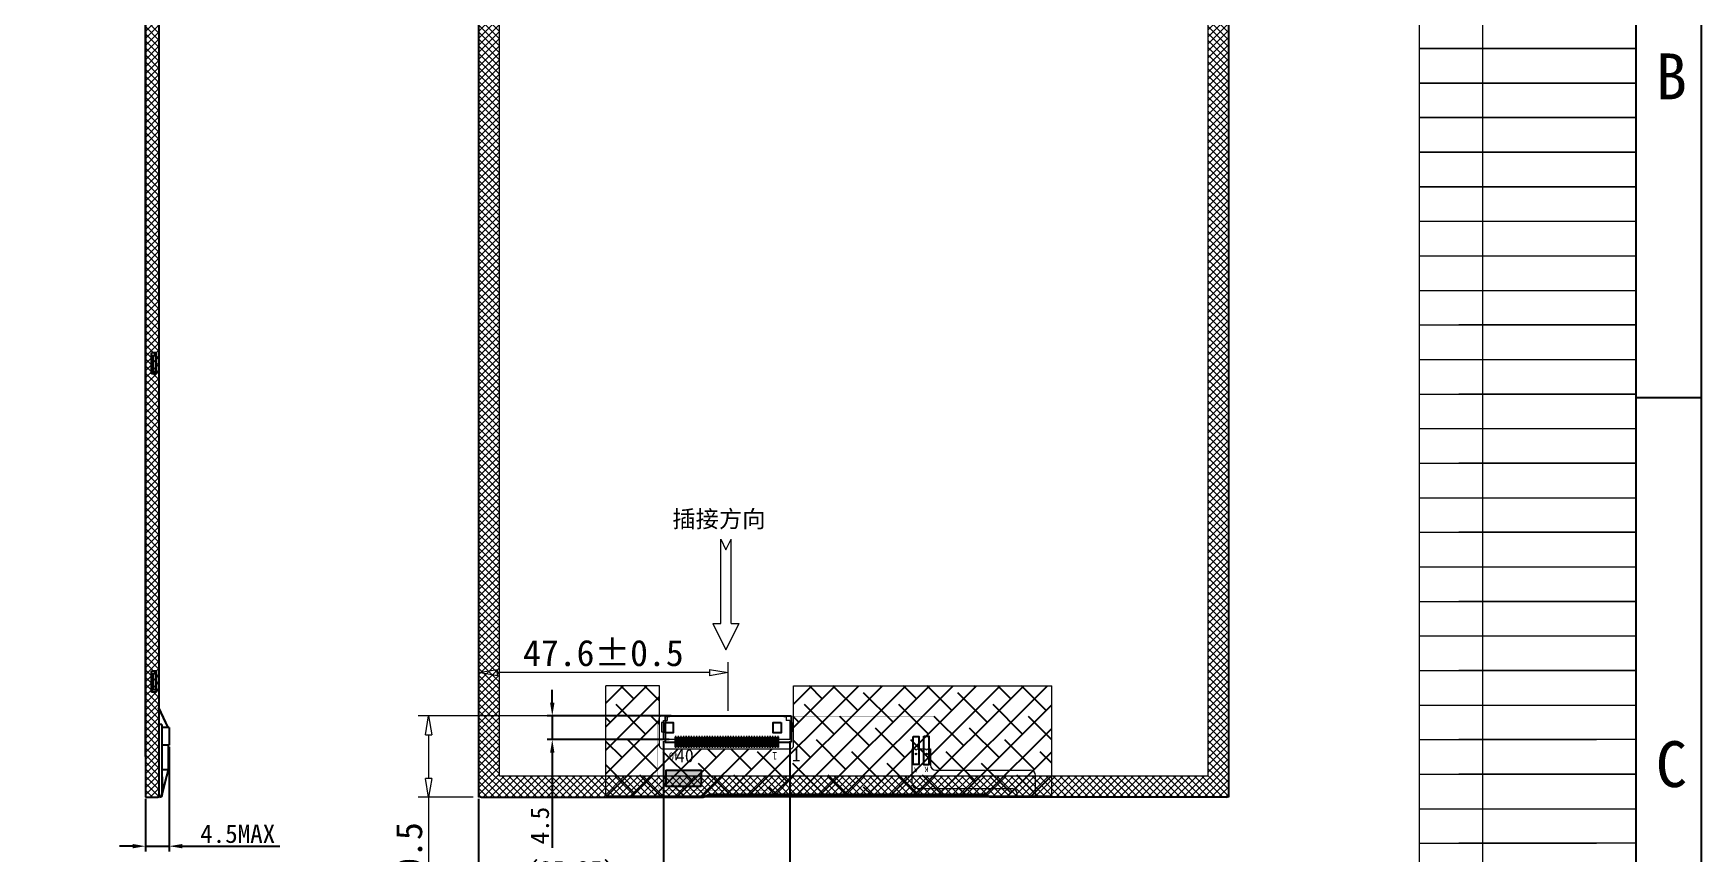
# Model space of a CAD drawing. Header units: millimetres. Extents: x 8997 to 11970, y 808 to 1592.
# Drawn here: x 9420.4 to 9738.3, y 983 to 1139.3 of the extents above; entities that cross this region are included whole.
import ezdxf

# ---------------------------------------------------------------- set-up
doc = ezdxf.new("R2010")
doc.units = ezdxf.units.MM
for name, color, linetype in [('Bezel l', 22, 'Continuous'), ('FPC', 40, 'Continuous'), ('GKO', 12, 'Continuous'), ('HOU', 7, 'Continuous'), ('Housing', 7, 'Continuous'), ('LCD', 7, 'Continuous')]:
    doc.layers.add(name, color=color, linetype=linetype)
for name, color, linetype, lineweight in [('OBJ-DIM MODIFY', 1, 'Continuous', 15), ('Ref', 5, 'Continuous', 15), ('Tape', 5, 'Continuous', 15), ('圖框', 7, 'Continuous', 18), ('标注', 3, 'Continuous', 13), ('標注', 3, 'Continuous', 5)]:
    doc.layers.add(name, color=color, linetype=linetype, lineweight=lineweight)
doc.styles.get("Standard").update_dxf_attribs({"font": 'simhei.ttf'})
doc.styles.add('STYLE1', font='')
doc.styles.add('WMF-宋体', font='', dxfattribs={"height": 2.5})
doc.styles.add('宋体', font='')
doc.styles.get('STYLE1').set_extended_font_data('KaiTi_GB2312')
doc.styles.get('WMF-宋体').set_extended_font_data('SimSun')
doc.styles.get('宋体').set_extended_font_data('SimSun')
doc.dimstyles.new('ISO-25$0', dxfattribs={"dimtxt": 3.5, "dimasz": 2.5, "dimexe": 1, "dimexo": 0.3, "dimgap": 0.6, "dimtad": 1, "dimdsep": 46, "dimtxsty": 'Standard', "dimcen": 2.5, "dimadec": 0, "dimazin": 0, "dimtfac": 1, "dimtmove": 0, "dimatfit": 3, "dimfxl": 0, "dimarcsym": 0})
doc.dimstyles.new('標準2', dxfattribs={"dimscale": 2, "dimtxt": 2.5, "dimasz": 1.8, "dimexe": 1, "dimexo": 0.5, "dimgap": 0.5, "dimtad": 1, "dimzin": 9, "dimdsep": 46, "dimtxsty": '宋体', "dimblk": 'CLOSEDBLANK', "dimcen": 1.8, "dimclrd": 256, "dimclre": 256, "dimclrt": 3, "dimazin": 2, "dimtfac": 1, "dimtmove": 0, "dimatfit": 3, "dimldrblk": 'CLOSEDBLANK', "dimfxl": 0, "dimlwd": 5, "dimlwe": 5, "dimarcsym": 0})

# ---------------------------------------------------------------- blocks, each defined once
blk = doc.blocks.new('*D49')
at = {"layer": 'Defpoints', "color": 0, "lineweight": -2, "ltscale": 8.780934}
for p in [(9446.27, 1003.68), (9441.77, 993.78), (9446.27, 984.43)]:
    blk.add_point(p, dxfattribs=at)
at = {"layer": '标注', "color": 0, "lineweight": -2}
for p, q in [((9446.27, 1003.38), (9446.27, 983.43)), ((9441.77, 993.48), (9441.77, 983.43)), ((9439.27, 984.43), (9436.77, 984.43)), ((9441.77, 984.43), (9446.27, 984.43)), ((9448.77, 984.43), (9467.35, 984.43))]:
    blk.add_line(p, q, dxfattribs=at)
at = {"layer": '标注', "color": 0, "lineweight": -2, "ltscale": 8.780934}
for points in [[(9439.27, 984.02), (9439.27, 984.85), (9441.77, 984.43)], [(9448.77, 984.85), (9448.77, 984.02), (9446.27, 984.43)]]:
    blk.add_solid(points, dxfattribs=at)
at = {"layer": '标注', "color": 0, "ltscale": 8.780934, "insert": (9459.31, 986.78), "char_height": 3.5, "attachment_point": 5}
blk.add_mtext('4.5MAX', dxfattribs=at)
blk = doc.blocks.new('_ClosedBlank')
at = {"color": 0, "linetype": 'ByBlock', "lineweight": -2}
for p, q in [((-1, 0.167), (0, 0)), ((-1, 0.167), (-1, -0.167)), ((0, 0), (-1, -0.167))]:
    blk.add_line(p, q, dxfattribs=at)
blk = doc.blocks.new('*D50')
at = {"layer": 'Defpoints', "color": 0, "lineweight": -2, "ltscale": 8.780934}
for p in [(9505.19, 1017.52), (9505.19, 1009.91), (9552.79, 1009.25)]:
    blk.add_point(p, dxfattribs=at)
at = {"layer": '標注', "linetype": 'Continuous', "lineweight": 5}
for p, q in [((9505.19, 1010.91), (9505.19, 1019.52)), ((9549.19, 1017.52), (9508.79, 1017.52)), ((9552.79, 1010.25), (9552.79, 1019.52))]:
    blk.add_line(p, q, dxfattribs=at)
at = {"layer": '標注', "lineweight": 5, "ltscale": 8.780934, "xscale": 3.6, "yscale": 3.6, "zscale": 3.6, "rotation": 180}
blk.add_blockref('_ClosedBlank', (9505.19, 1017.52), dxfattribs=at)
at = {"layer": '標注', "lineweight": 5, "ltscale": 8.780934, "xscale": 3.6, "yscale": 3.6, "zscale": 3.6}
blk.add_blockref('_ClosedBlank', (9552.79, 1017.52), dxfattribs=at)
at = {"layer": '標注', "color": 3, "ltscale": 8.780934, "insert": (9528.99, 1021.21), "char_height": 5, "attachment_point": 5, "style": '宋体'}
blk.add_mtext('47.6%%p0.5', dxfattribs=at)
blk = doc.blocks.new('www')
h = blk.add_hatch()
h.set_pattern_fill('ANSI38', color=256)
h.paths.add_polyline_path([(3705.03, 1350.54), (3705.03, 1339.04, -0.414214), (3704.53, 1338.54), (3680.03, 1338.54, -0.414214), (3679.53, 1339.04), (3679.53, 1350.54), (3669.28, 1350.54), (3669.28, 1329.54), (3754.28, 1329.54), (3754.28, 1350.54)])
at = {"layer": '标注', "color": 0}
for p, q in [((3669.28, 1329.54), (3669.28, 1350.54)), ((3679.53, 1350.54), (3669.28, 1350.54)), ((3679.53, 1339.04), (3679.53, 1350.54)), ((3705.03, 1339.04), (3705.03, 1350.54)), ((3705.03, 1350.54), (3754.28, 1350.54)), ((3754.28, 1329.54), (3754.28, 1350.54)), ((3680.03, 1338.54), (3704.53, 1338.54)), ((3669.28, 1329.54), (3754.28, 1329.54))]:
    blk.add_line(p, q, dxfattribs=at)
for centre, start, end in [((3680.03, 1339.04), 180, 270), ((3704.53, 1339.04), 270, 270), ((3704.53, 1339.04), 270, 0)]:
    blk.add_arc(centre, 0.5, start, end, dxfattribs=at)
blk = doc.blocks.new('*D51')
at = {"layer": 'Defpoints', "color": 0, "lineweight": -2, "ltscale": 8.780934}
for p in [(9540.44, 1004.75), (9505.19, 993.75), (9505.19, 976.66)]:
    blk.add_point(p, dxfattribs=at)
at = {"layer": '标注', "color": 0, "lineweight": -2}
for p, q in [((9540.44, 1004.45), (9540.44, 975.66)), ((9505.19, 993.45), (9505.19, 975.66)), ((9537.94, 976.66), (9507.69, 976.66))]:
    blk.add_line(p, q, dxfattribs=at)
at = {"layer": '标注', "color": 0, "lineweight": -2, "ltscale": 8.780934}
for points in [[(9507.69, 977.08), (9507.69, 976.25), (9505.19, 976.66)], [(9537.94, 976.25), (9537.94, 977.08), (9540.44, 976.66)]]:
    blk.add_solid(points, dxfattribs=at)
at = {"layer": '标注', "color": 0, "ltscale": 8.780934, "insert": (9522.82, 979.42), "char_height": 3.5, "attachment_point": 5}
blk.add_mtext('(35.25)', dxfattribs=at)
blk = doc.blocks.new('*D52')
at = {"layer": 'Defpoints', "color": 0, "lineweight": -2, "ltscale": 8.780934}
for p in [(9540.44, 1004.75), (9564.54, 1004.75), (9564.54, 976.66)]:
    blk.add_point(p, dxfattribs=at)
at = {"layer": '标注', "color": 0, "lineweight": -2}
for p, q in [((9540.44, 1004.45), (9540.44, 975.66)), ((9564.54, 1004.45), (9564.54, 975.66)), ((9542.94, 976.66), (9562.04, 976.66))]:
    blk.add_line(p, q, dxfattribs=at)
at = {"layer": '标注', "color": 0, "lineweight": -2, "ltscale": 8.780934}
for points in [[(9542.94, 977.08), (9542.94, 976.25), (9540.44, 976.66)], [(9562.04, 976.25), (9562.04, 977.08), (9564.54, 976.66)]]:
    blk.add_solid(points, dxfattribs=at)
at = {"layer": '标注', "color": 0, "ltscale": 8.780934, "insert": (9552.49, 979.01), "char_height": 3.5, "attachment_point": 5}
blk.add_mtext('24.1', dxfattribs=at)
blk = doc.blocks.new('*D53')
at = {"layer": 'Defpoints', "color": 0, "lineweight": -2, "ltscale": 8.780934}
for p in [(9542.19, 1009.25), (9519.25, 1004.75), (9541.84, 1004.75)]:
    blk.add_point(p, dxfattribs=at)
at = {"layer": '标注', "color": 0, "lineweight": -2}
for p, q in [((9519.25, 1011.75), (9519.25, 1014.25)), ((9541.89, 1009.25), (9518.25, 1009.25)), ((9519.25, 1009.25), (9519.25, 1004.75)), ((9541.54, 1004.75), (9518.25, 1004.75)), ((9519.25, 1002.25), (9519.25, 984.14))]:
    blk.add_line(p, q, dxfattribs=at)
at = {"layer": '标注', "color": 0, "lineweight": -2, "ltscale": 8.780934}
for points in [[(9518.84, 1011.75), (9519.67, 1011.75), (9519.25, 1009.25)], [(9519.67, 1002.25), (9518.84, 1002.25), (9519.25, 1004.75)]]:
    blk.add_solid(points, dxfattribs=at)
at = {"layer": '标注', "color": 0, "ltscale": 8.780934, "insert": (9516.9, 988.35), "char_height": 3.5, "attachment_point": 5, "rotation": 90}
blk.add_mtext('4.5', dxfattribs=at)
blk = doc.blocks.new('ROUND_1')
at = {"const_width": 0.0254}
blk.add_lwpolyline([(-0.0127, 0, 1), (0.0127, 0, 1)], format="xyb", close=True, dxfattribs=at)
blk = doc.blocks.new('DAFWEWE')
at = {"color": 7, "linetype": 'Continuous'}
for p, q in [((-1775.51, -35008.94), (-1774.81, -35008.94)), ((-1775.51, -35012.54), (-1775.51, -35008.94)), ((-1774.36, -35008.19), (-1774.81, -35008.19)), ((-1774.81, -35008.19), (-1774.81, -35008.94)), ((-1774.36, -35008.04), (-1752.56, -35008.04)), ((-1774.36, -35008.04), (-1774.36, -35008.19)), ((-1752.56, -35008.19), (-1752.56, -35008.04)), ((-1752.11, -35008.19), (-1752.56, -35008.19)), ((-1752.11, -35008.19), (-1752.11, -35008.94)), ((-1751.41, -35008.94), (-1752.11, -35008.94)), ((-1751.41, -35008.94), (-1751.41, -35012.54)), ((-1751.41, -35012.54), (-1775.51, -35012.54)), ((-1773.28, -35013.04), (-1773.28, -35012.54)), ((-1773.13, -35012.84), (-1773.28, -35012.84)), ((-1773.13, -35013.04), (-1773.28, -35013.04)), ((-1773.13, -35012.54), (-1773.13, -35013.04)), ((-1772.78, -35013.04), (-1772.78, -35012.54)), ((-1772.63, -35012.84), (-1772.78, -35012.84)), ((-1772.63, -35013.04), (-1772.78, -35013.04)), ((-1772.63, -35012.54), (-1772.63, -35013.04)), ((-1772.28, -35013.04), (-1772.28, -35012.54)), ((-1772.13, -35012.84), (-1772.28, -35012.84)), ((-1772.13, -35013.04), (-1772.28, -35013.04)), ((-1772.13, -35012.54), (-1772.13, -35013.04)), ((-1771.78, -35013.04), (-1771.78, -35012.54)), ((-1771.63, -35012.84), (-1771.78, -35012.84)), ((-1771.63, -35013.04), (-1771.78, -35013.04)), ((-1771.63, -35012.54), (-1771.63, -35013.04)), ((-1771.28, -35013.04), (-1771.28, -35012.54)), ((-1771.13, -35012.84), (-1771.28, -35012.84)), ((-1771.13, -35013.04), (-1771.28, -35013.04)), ((-1771.13, -35012.54), (-1771.13, -35013.04)), ((-1770.78, -35013.04), (-1770.78, -35012.54)), ((-1770.63, -35012.84), (-1770.78, -35012.84)), ((-1770.63, -35013.04), (-1770.78, -35013.04)), ((-1770.63, -35012.54), (-1770.63, -35013.04)), ((-1770.28, -35013.04), (-1770.28, -35012.54)), ((-1770.13, -35012.84), (-1770.28, -35012.84)), ((-1770.13, -35013.04), (-1770.28, -35013.04)), ((-1770.13, -35012.54), (-1770.13, -35013.04)), ((-1769.78, -35013.04), (-1769.78, -35012.54)), ((-1769.63, -35012.84), (-1769.78, -35012.84)), ((-1769.63, -35013.04), (-1769.78, -35013.04)), ((-1769.63, -35012.54), (-1769.63, -35013.04)), ((-1769.28, -35013.04), (-1769.28, -35012.54)), ((-1769.13, -35012.84), (-1769.28, -35012.84)), ((-1769.13, -35013.04), (-1769.28, -35013.04)), ((-1769.13, -35012.54), (-1769.13, -35013.04)), ((-1768.78, -35013.04), (-1768.78, -35012.54)), ((-1768.63, -35012.84), (-1768.78, -35012.84)), ((-1768.63, -35013.04), (-1768.78, -35013.04)), ((-1768.63, -35012.54), (-1768.63, -35013.04)), ((-1768.28, -35013.04), (-1768.28, -35012.54)), ((-1768.13, -35012.84), (-1768.28, -35012.84)), ((-1768.13, -35013.04), (-1768.28, -35013.04)), ((-1768.13, -35012.54), (-1768.13, -35013.04)), ((-1767.78, -35013.04), (-1767.78, -35012.54)), ((-1767.63, -35012.84), (-1767.78, -35012.84)), ((-1767.63, -35013.04), (-1767.78, -35013.04)), ((-1767.63, -35012.54), (-1767.63, -35013.04)), ((-1767.28, -35013.04), (-1767.28, -35012.54)), ((-1767.13, -35012.84), (-1767.28, -35012.84)), ((-1767.13, -35013.04), (-1767.28, -35013.04)), ((-1767.13, -35012.54), (-1767.13, -35013.04)), ((-1766.78, -35013.04), (-1766.78, -35012.54)), ((-1766.63, -35012.84), (-1766.78, -35012.84)), ((-1766.63, -35013.04), (-1766.78, -35013.04)), ((-1766.63, -35012.54), (-1766.63, -35013.04)), ((-1766.28, -35013.04), (-1766.28, -35012.54)), ((-1766.13, -35012.84), (-1766.28, -35012.84)), ((-1766.13, -35013.04), (-1766.28, -35013.04)), ((-1766.13, -35012.54), (-1766.13, -35013.04)), ((-1765.78, -35013.04), (-1765.78, -35012.54)), ((-1765.63, -35012.84), (-1765.78, -35012.84)), ((-1765.63, -35013.04), (-1765.78, -35013.04)), ((-1765.63, -35012.54), (-1765.63, -35013.04)), ((-1765.28, -35013.04), (-1765.28, -35012.54)), ((-1765.13, -35012.84), (-1765.28, -35012.84)), ((-1765.13, -35013.04), (-1765.28, -35013.04)), ((-1765.13, -35012.54), (-1765.13, -35013.04)), ((-1764.78, -35013.04), (-1764.78, -35012.54)), ((-1764.63, -35012.84), (-1764.78, -35012.84)), ((-1764.63, -35013.04), (-1764.78, -35013.04)), ((-1764.63, -35012.54), (-1764.63, -35013.04)), ((-1764.28, -35013.04), (-1764.28, -35012.54)), ((-1764.13, -35012.84), (-1764.28, -35012.84)), ((-1764.13, -35013.04), (-1764.28, -35013.04)), ((-1764.13, -35012.54), (-1764.13, -35013.04)), ((-1763.78, -35013.04), (-1763.78, -35012.54)), ((-1763.63, -35012.84), (-1763.78, -35012.84)), ((-1763.63, -35013.04), (-1763.78, -35013.04)), ((-1763.63, -35012.54), (-1763.63, -35013.04)), ((-1763.28, -35013.04), (-1763.28, -35012.54)), ((-1763.13, -35012.84), (-1763.28, -35012.84)), ((-1763.13, -35013.04), (-1763.28, -35013.04)), ((-1763.13, -35012.54), (-1763.13, -35013.04)), ((-1762.78, -35013.04), (-1762.78, -35012.54)), ((-1762.63, -35012.84), (-1762.78, -35012.84)), ((-1762.63, -35013.04), (-1762.78, -35013.04)), ((-1762.63, -35012.54), (-1762.63, -35013.04)), ((-1762.28, -35013.04), (-1762.28, -35012.54)), ((-1762.13, -35012.84), (-1762.28, -35012.84)), ((-1762.13, -35013.04), (-1762.28, -35013.04)), ((-1762.13, -35012.54), (-1762.13, -35013.04)), ((-1761.78, -35013.04), (-1761.78, -35012.54)), ((-1761.63, -35012.84), (-1761.78, -35012.84)), ((-1761.63, -35013.04), (-1761.78, -35013.04)), ((-1761.63, -35012.54), (-1761.63, -35013.04)), ((-1761.28, -35013.04), (-1761.28, -35012.54)), ((-1761.13, -35012.84), (-1761.28, -35012.84)), ((-1761.13, -35013.04), (-1761.28, -35013.04)), ((-1761.13, -35012.54), (-1761.13, -35013.04)), ((-1760.78, -35013.04), (-1760.78, -35012.54)), ((-1760.63, -35012.84), (-1760.78, -35012.84)), ((-1760.63, -35013.04), (-1760.78, -35013.04)), ((-1760.63, -35012.54), (-1760.63, -35013.04)), ((-1760.28, -35013.04), (-1760.28, -35012.54)), ((-1760.13, -35012.84), (-1760.28, -35012.84)), ((-1760.13, -35013.04), (-1760.28, -35013.04)), ((-1760.13, -35012.54), (-1760.13, -35013.04)), ((-1759.78, -35013.04), (-1759.78, -35012.54)), ((-1759.63, -35012.84), (-1759.78, -35012.84)), ((-1759.63, -35013.04), (-1759.78, -35013.04)), ((-1759.63, -35012.54), (-1759.63, -35013.04)), ((-1759.28, -35013.04), (-1759.28, -35012.54)), ((-1759.13, -35012.84), (-1759.28, -35012.84)), ((-1759.13, -35013.04), (-1759.28, -35013.04)), ((-1759.13, -35012.54), (-1759.13, -35013.04)), ((-1758.78, -35013.04), (-1758.78, -35012.54)), ((-1758.63, -35012.84), (-1758.78, -35012.84)), ((-1758.63, -35013.04), (-1758.78, -35013.04)), ((-1758.63, -35012.54), (-1758.63, -35013.04)), ((-1758.28, -35013.04), (-1758.28, -35012.54)), ((-1758.13, -35012.84), (-1758.28, -35012.84)), ((-1758.13, -35013.04), (-1758.28, -35013.04)), ((-1758.13, -35012.54), (-1758.13, -35013.04)), ((-1757.78, -35013.04), (-1757.78, -35012.54)), ((-1757.63, -35012.84), (-1757.78, -35012.84)), ((-1757.63, -35013.04), (-1757.78, -35013.04)), ((-1757.63, -35012.54), (-1757.63, -35013.04)), ((-1757.28, -35013.04), (-1757.28, -35012.54)), ((-1757.13, -35012.84), (-1757.28, -35012.84)), ((-1757.13, -35013.04), (-1757.28, -35013.04)), ((-1757.13, -35012.54), (-1757.13, -35013.04)), ((-1756.78, -35013.04), (-1756.78, -35012.54)), ((-1756.63, -35012.84), (-1756.78, -35012.84)), ((-1756.63, -35013.04), (-1756.78, -35013.04)), ((-1756.63, -35012.54), (-1756.63, -35013.04)), ((-1756.28, -35013.04), (-1756.28, -35012.54)), ((-1756.13, -35012.84), (-1756.28, -35012.84)), ((-1756.13, -35013.04), (-1756.28, -35013.04)), ((-1756.13, -35012.54), (-1756.13, -35013.04)), ((-1755.78, -35013.04), (-1755.78, -35012.54)), ((-1755.63, -35012.84), (-1755.78, -35012.84)), ((-1755.63, -35013.04), (-1755.78, -35013.04)), ((-1755.63, -35012.54), (-1755.63, -35013.04)), ((-1755.28, -35013.04), (-1755.28, -35012.54)), ((-1755.13, -35012.84), (-1755.28, -35012.84)), ((-1755.13, -35013.04), (-1755.28, -35013.04)), ((-1755.13, -35012.54), (-1755.13, -35013.04)), ((-1754.78, -35013.04), (-1754.78, -35012.54)), ((-1754.63, -35012.84), (-1754.78, -35012.84)), ((-1754.63, -35013.04), (-1754.78, -35013.04)), ((-1754.63, -35012.54), (-1754.63, -35013.04)), ((-1754.28, -35013.04), (-1754.28, -35012.54)), ((-1754.13, -35012.84), (-1754.28, -35012.84)), ((-1754.13, -35013.04), (-1754.28, -35013.04)), ((-1754.13, -35012.54), (-1754.13, -35013.04)), ((-1753.78, -35013.04), (-1753.78, -35012.54)), ((-1753.63, -35012.84), (-1753.78, -35012.84)), ((-1753.63, -35013.04), (-1753.78, -35013.04)), ((-1753.63, -35012.54), (-1753.63, -35013.04))]:
    blk.add_line(p, q, dxfattribs=at)
at = {"color": 4, "linetype": 'Continuous'}
for p, q in [((-1775.51, -35009.29), (-1775.9, -35009.29)), ((-1775.9, -35009.29), (-1775.9, -35011.09)), ((-1775.9, -35011.09), (-1775.51, -35011.09)), ((-1751, -35009.29), (-1751.41, -35009.29)), ((-1751.41, -35011.09), (-1751, -35011.09)), ((-1751, -35011.09), (-1751, -35009.29)), ((-1773.35, -35012.54), (-1773.35, -35013.34)), ((-1773.35, -35013.34), (-1773.05, -35013.34)), ((-1773.05, -35013.34), (-1773.05, -35012.54)), ((-1772.85, -35012.54), (-1772.85, -35013.34)), ((-1772.85, -35013.34), (-1772.55, -35013.34)), ((-1772.55, -35013.34), (-1772.55, -35012.54)), ((-1772.35, -35012.54), (-1772.35, -35013.34)), ((-1772.35, -35013.34), (-1772.05, -35013.34)), ((-1772.05, -35013.34), (-1772.05, -35012.54)), ((-1771.85, -35012.54), (-1771.85, -35013.34)), ((-1771.85, -35013.34), (-1771.55, -35013.34)), ((-1771.55, -35013.34), (-1771.55, -35012.54)), ((-1771.35, -35012.54), (-1771.35, -35013.34)), ((-1771.35, -35013.34), (-1771.05, -35013.34)), ((-1771.05, -35013.34), (-1771.05, -35012.54)), ((-1770.85, -35012.54), (-1770.85, -35013.34)), ((-1770.85, -35013.34), (-1770.55, -35013.34)), ((-1770.55, -35013.34), (-1770.55, -35012.54)), ((-1770.35, -35012.54), (-1770.35, -35013.34)), ((-1770.35, -35013.34), (-1770.05, -35013.34)), ((-1770.05, -35013.34), (-1770.05, -35012.54)), ((-1769.85, -35012.54), (-1769.85, -35013.34)), ((-1769.85, -35013.34), (-1769.55, -35013.34)), ((-1769.55, -35013.34), (-1769.55, -35012.54)), ((-1769.35, -35012.54), (-1769.35, -35013.34)), ((-1769.35, -35013.34), (-1769.05, -35013.34)), ((-1769.05, -35013.34), (-1769.05, -35012.54)), ((-1768.85, -35012.54), (-1768.85, -35013.34)), ((-1768.85, -35013.34), (-1768.55, -35013.34)), ((-1768.55, -35013.34), (-1768.55, -35012.54)), ((-1768.35, -35012.54), (-1768.35, -35013.34)), ((-1768.35, -35013.34), (-1768.05, -35013.34)), ((-1768.05, -35013.34), (-1768.05, -35012.54)), ((-1767.85, -35012.54), (-1767.85, -35013.34)), ((-1767.85, -35013.34), (-1767.55, -35013.34)), ((-1767.55, -35013.34), (-1767.55, -35012.54)), ((-1767.35, -35012.54), (-1767.35, -35013.34)), ((-1767.35, -35013.34), (-1767.05, -35013.34)), ((-1767.05, -35013.34), (-1767.05, -35012.54)), ((-1766.85, -35012.54), (-1766.85, -35013.34)), ((-1766.85, -35013.34), (-1766.55, -35013.34)), ((-1766.55, -35013.34), (-1766.55, -35012.54)), ((-1766.35, -35012.54), (-1766.35, -35013.34)), ((-1766.35, -35013.34), (-1766.05, -35013.34)), ((-1766.05, -35013.34), (-1766.05, -35012.54)), ((-1765.85, -35012.54), (-1765.85, -35013.34)), ((-1765.85, -35013.34), (-1765.55, -35013.34)), ((-1765.55, -35013.34), (-1765.55, -35012.54)), ((-1765.35, -35012.54), (-1765.35, -35013.34)), ((-1765.35, -35013.34), (-1765.05, -35013.34)), ((-1765.05, -35013.34), (-1765.05, -35012.54)), ((-1764.85, -35012.54), (-1764.85, -35013.34)), ((-1764.85, -35013.34), (-1764.55, -35013.34)), ((-1764.55, -35013.34), (-1764.55, -35012.54)), ((-1764.35, -35012.54), (-1764.35, -35013.34)), ((-1764.35, -35013.34), (-1764.05, -35013.34)), ((-1764.05, -35013.34), (-1764.05, -35012.54)), ((-1763.85, -35012.54), (-1763.85, -35013.34)), ((-1763.85, -35013.34), (-1763.55, -35013.34)), ((-1763.55, -35013.34), (-1763.55, -35012.54)), ((-1763.35, -35012.54), (-1763.35, -35013.34)), ((-1763.35, -35013.34), (-1763.05, -35013.34)), ((-1763.05, -35013.34), (-1763.05, -35012.54)), ((-1762.85, -35012.54), (-1762.85, -35013.34)), ((-1762.85, -35013.34), (-1762.55, -35013.34)), ((-1762.55, -35013.34), (-1762.55, -35012.54)), ((-1762.35, -35012.54), (-1762.35, -35013.34)), ((-1762.35, -35013.34), (-1762.05, -35013.34)), ((-1762.05, -35013.34), (-1762.05, -35012.54)), ((-1761.85, -35012.54), (-1761.85, -35013.34)), ((-1761.85, -35013.34), (-1761.55, -35013.34)), ((-1761.55, -35013.34), (-1761.55, -35012.54)), ((-1761.35, -35012.54), (-1761.35, -35013.34)), ((-1761.35, -35013.34), (-1761.05, -35013.34)), ((-1761.05, -35013.34), (-1761.05, -35012.54)), ((-1760.85, -35012.54), (-1760.85, -35013.34)), ((-1760.85, -35013.34), (-1760.55, -35013.34)), ((-1760.55, -35013.34), (-1760.55, -35012.54)), ((-1760.35, -35012.54), (-1760.35, -35013.34)), ((-1760.35, -35013.34), (-1760.05, -35013.34)), ((-1760.05, -35013.34), (-1760.05, -35012.54)), ((-1759.85, -35012.54), (-1759.85, -35013.34)), ((-1759.85, -35013.34), (-1759.55, -35013.34)), ((-1759.55, -35013.34), (-1759.55, -35012.54)), ((-1759.35, -35012.54), (-1759.35, -35013.34)), ((-1759.35, -35013.34), (-1759.05, -35013.34)), ((-1759.05, -35013.34), (-1759.05, -35012.54)), ((-1758.85, -35012.54), (-1758.85, -35013.34)), ((-1758.85, -35013.34), (-1758.55, -35013.34)), ((-1758.55, -35013.34), (-1758.55, -35012.54)), ((-1758.35, -35012.54), (-1758.35, -35013.34)), ((-1758.35, -35013.34), (-1758.05, -35013.34)), ((-1758.05, -35013.34), (-1758.05, -35012.54)), ((-1757.85, -35012.54), (-1757.85, -35013.34)), ((-1757.85, -35013.34), (-1757.55, -35013.34)), ((-1757.55, -35013.34), (-1757.55, -35012.54)), ((-1757.35, -35012.54), (-1757.35, -35013.34)), ((-1757.35, -35013.34), (-1757.05, -35013.34)), ((-1757.05, -35013.34), (-1757.05, -35012.54)), ((-1756.85, -35012.54), (-1756.85, -35013.34)), ((-1756.85, -35013.34), (-1756.55, -35013.34)), ((-1756.55, -35013.34), (-1756.55, -35012.54)), ((-1756.35, -35012.54), (-1756.35, -35013.34)), ((-1756.35, -35013.34), (-1756.05, -35013.34)), ((-1756.05, -35013.34), (-1756.05, -35012.54)), ((-1755.85, -35012.54), (-1755.85, -35013.34)), ((-1755.85, -35013.34), (-1755.55, -35013.34)), ((-1755.55, -35013.34), (-1755.55, -35012.54)), ((-1755.35, -35012.54), (-1755.35, -35013.34)), ((-1755.35, -35013.34), (-1755.05, -35013.34)), ((-1755.05, -35013.34), (-1755.05, -35012.54)), ((-1754.85, -35012.54), (-1754.85, -35013.34)), ((-1754.85, -35013.34), (-1754.55, -35013.34)), ((-1754.55, -35013.34), (-1754.55, -35012.54)), ((-1754.35, -35012.54), (-1754.35, -35013.34)), ((-1754.35, -35013.34), (-1754.05, -35013.34)), ((-1754.05, -35013.34), (-1754.05, -35012.54)), ((-1753.85, -35012.54), (-1753.85, -35013.34)), ((-1753.85, -35013.34), (-1753.55, -35013.34)), ((-1753.55, -35013.34), (-1753.55, -35012.54))]:
    blk.add_line(p, q, dxfattribs=at)
at = {"layer": 'FPC', "color": 242, "linetype": 'ByBlock'}
blk.add_lwpolyline([(-1753.08, -35009.27), (-1753.08, -35011.27), (-1754.58, -35011.27), (-1754.58, -35009.27)], close=True, dxfattribs=at)
at = {"layer": 'HOU', "color": 0}
for p, q in [((-1775.16, -35008.04), (-1775.16, -35013.04)), ((-1775.16, -35008.04), (-1751.16, -35008.04)), ((-1775.16, -35008.54), (-1775.16, -35013.04)), ((-1751.16, -35008.04), (-1751.16, -35013.04)), ((-1751.16, -35008.54), (-1751.16, -35013.04)), ((-1775.16, -35013.04), (-1751.16, -35013.04)), ((-1775.16, -35013.04), (-1751.16, -35013.04))]:
    blk.add_line(p, q, dxfattribs=at)
blk = doc.blocks.new('*D54')
at = {"layer": 'Defpoints', "color": 0, "lineweight": -2, "ltscale": 8.780934}
for p in [(9540.79, 1009.25), (9495.69, 993.75), (9505.19, 993.75)]:
    blk.add_point(p, dxfattribs=at)
at = {"layer": '標注', "linetype": 'Continuous', "lineweight": 5}
for p, q in [((9539.79, 1009.25), (9493.69, 1009.25)), ((9495.69, 1005.65), (9495.69, 997.35)), ((9504.19, 993.75), (9493.69, 993.75)), ((9495.69, 993.75), (9495.69, 957.23))]:
    blk.add_line(p, q, dxfattribs=at)
at = {"layer": '標注', "lineweight": 5, "ltscale": 8.780934, "xscale": 3.6, "yscale": 3.6, "zscale": 3.6}
for p, rotation in [((9495.69, 1009.25), 90), ((9495.69, 993.75), 270)]:
    blk.add_blockref('_ClosedBlank', p, dxfattribs=dict(at, rotation=rotation))
at = {"layer": '標注', "color": 3, "ltscale": 8.780934, "insert": (9492, 973.69), "char_height": 5, "attachment_point": 5, "rotation": 90, "style": '宋体'}
blk.add_mtext('15.5%%p0.5', dxfattribs=at)

msp = doc.modelspace()

# ---------------------------------------------------------------- hatches: boundary and pattern name
h = msp.add_hatch(color=40)
h.dxf.hatch_style = 1
h.paths.add_polyline_path([(9540.961, 995.798), (9540.961, 998.926), (9547.624, 998.926), (9547.624, 995.798)])
at = {"layer": 'Tape', "lineweight": 0}
h = msp.add_hatch(dxfattribs=at)
h.set_pattern_fill('ANSI37', color=4, scale=0.3, style=0)
h.set_pattern_definition([(45, (-1011.5183, 9697.194), (-0.67351921, 0.67351921), []), (135, (-1011.5183, 9697.194), (-0.67351921, -0.67351921), [])])
h.paths.add_polyline_path([(9441.716, 1222.348), (9441.716, 993.748), (9444.286, 993.748), (9444.286, 1222.348)])
h = msp.add_hatch(dxfattribs=at)
h.set_pattern_fill('ANSI37', color=4, scale=0.3, style=0)
h.set_pattern_definition([(45, (-1009.8329, 13415.2012), (-0.67351921, 0.67351921), []), (135, (-1009.8329, 13415.2012), (-0.67351921, -0.67351921), [])])
h.paths.add_polyline_path([(9505.193, 1222.348), (9505.193, 993.748), (9648.193, 993.748), (9648.193, 1222.348)])
h.paths.add_polyline_path([(9509.193, 1218.348), (9509.193, 997.748), (9644.193, 997.748), (9644.193, 1218.348)], flags=16)

# ---------------------------------------------------------------- linework, layer by layer
at = {"color": 242, "linetype": 'Continuous'}
for points in [[(9588.002, 1005.341), (9589.075, 1005.341), (9589.075, 1000.011), (9588.002, 1000.011)], [(9590.048, 1005.375), (9591.021, 1005.375), (9591.021, 999.944), (9590.048, 999.944)]]:
    msp.add_lwpolyline(points, close=True, dxfattribs=at)
msp.add_lwpolyline([(9547.624, 995.798), (9540.961, 995.798), (9540.961, 998.926), (9547.624, 998.926)], close=True)
at = {"layer": 'Bezel l'}
for p, q in [((9441.766, 1222.278), (9441.766, 993.778)), ((9441.766, 1222.278), (9441.766, 993.778)), ((9444.286, 1222.128), (9444.286, 993.928)), ((9441.766, 993.778), (9444.136, 993.778))]:
    msp.add_line(p, q, dxfattribs=at)
at = {"layer": 'Bezel l', "color": 151}
for p, q in [((9505.243, 994.298), (9505.243, 1221.798)), ((9648.143, 994.298), (9648.143, 1221.798)), ((9443.822, 1078.405), (9442.905, 1078.405)), ((9442.905, 1074.405), (9442.905, 1078.405)), ((9443.822, 1074.405), (9443.822, 1078.405)), ((9443.822, 1074.405), (9442.905, 1074.405)), ((9443.822, 1017.809), (9442.905, 1017.809)), ((9442.905, 1013.809), (9442.905, 1017.809)), ((9443.822, 1013.809), (9443.822, 1017.809)), ((9505.743, 993.798), (9548.089, 993.798)), ((9548.189, 993.824), (9549.136, 994.321)), ((9549.236, 994.348), (9558.043, 994.348)), ((9558.043, 994.348), (9597.293, 994.348)), ((9597.293, 994.348), (9601.55, 994.348)), ((9602.596, 993.824), (9601.65, 994.321)), ((9647.643, 993.798), (9602.696, 993.798))]:
    msp.add_line(p, q, dxfattribs=at)
for centre, radius, start, end in [((9505.743, 994.298), 0.5, 180, 270), ((9548.089, 993.998), 0.2, 270, 300), ((9549.236, 994.148), 0.2, 90, 120), ((9601.55, 994.148), 0.2, 60, 90), ((9602.696, 993.998), 0.2, 240, 270), ((9647.643, 994.298), 0.5, 270, 0)]:
    msp.add_arc(centre, radius, start, end, dxfattribs=at)
at = {"layer": 'FPC', "color": 151}
msp.add_line((9443.822, 1013.809), (9442.905, 1013.809), dxfattribs=at)
at = {"layer": 'FPC', "color": 2}
for p, q in [((9446.036, 1007.018), (9444.236, 1010.878)), ((9446.086, 1007.018), (9444.286, 1010.878)), ((9446.036, 1003.678), (9446.036, 999.003)), ((9446.086, 1003.678), (9446.086, 999.003)), ((9446.036, 999.003), (9444.886, 994.417)), ((9446.086, 999.003), (9444.936, 994.417))]:
    msp.add_line(p, q, dxfattribs=at)
at = {"layer": 'FPC'}
for p, q in [((9444.836, 1007.618), (9444.236, 1007.618)), ((9444.836, 1007.618), (9444.836, 996.118)), ((9446.266, 1007.018), (9444.836, 1007.018)), ((9446.266, 1007.018), (9446.266, 1003.678)), ((9441.686, 1001.504), (9441.716, 1001.504)), ((9446.266, 1003.678), (9444.836, 1003.678)), ((9446.036, 1003.678), (9446.036, 999.003)), ((9446.036, 999.003), (9444.836, 999.003))]:
    msp.add_line(p, q, dxfattribs=at)
at = {"layer": 'FPC', "color": 242, "linetype": 'ByBlock'}
for p, q in [((9542.671, 1005.274), (9542.671, 1003.274)), ((9542.871, 1005.274), (9542.671, 1005.274)), ((9542.871, 1003.274), (9542.871, 1005.274)), ((9543.171, 1005.274), (9543.171, 1003.274)), ((9543.371, 1005.274), (9543.171, 1005.274)), ((9543.371, 1003.274), (9543.371, 1005.274)), ((9543.671, 1005.274), (9543.671, 1003.274)), ((9543.871, 1005.274), (9543.671, 1005.274)), ((9543.871, 1003.274), (9543.871, 1005.274)), ((9544.171, 1005.274), (9544.171, 1003.274)), ((9544.371, 1005.274), (9544.171, 1005.274)), ((9544.371, 1003.274), (9544.371, 1005.274)), ((9544.671, 1005.274), (9544.671, 1003.274)), ((9544.871, 1005.274), (9544.671, 1005.274)), ((9544.871, 1003.274), (9544.871, 1005.274)), ((9545.171, 1005.274), (9545.171, 1003.274)), ((9545.371, 1005.274), (9545.171, 1005.274)), ((9545.371, 1003.274), (9545.371, 1005.274)), ((9545.671, 1005.274), (9545.671, 1003.274)), ((9545.871, 1005.274), (9545.671, 1005.274)), ((9545.871, 1003.274), (9545.871, 1005.274)), ((9546.171, 1005.274), (9546.171, 1003.274)), ((9546.371, 1005.274), (9546.171, 1005.274)), ((9546.371, 1003.274), (9546.371, 1005.274)), ((9546.671, 1005.274), (9546.671, 1003.274)), ((9546.871, 1005.274), (9546.671, 1005.274)), ((9546.871, 1003.274), (9546.871, 1005.274)), ((9547.171, 1005.274), (9547.171, 1003.274)), ((9547.371, 1005.274), (9547.171, 1005.274)), ((9547.371, 1003.274), (9547.371, 1005.274)), ((9547.671, 1005.274), (9547.671, 1003.274)), ((9547.871, 1005.274), (9547.671, 1005.274)), ((9547.871, 1003.274), (9547.871, 1005.274)), ((9548.171, 1005.274), (9548.171, 1003.274)), ((9548.371, 1005.274), (9548.171, 1005.274)), ((9548.371, 1003.274), (9548.371, 1005.274)), ((9548.671, 1005.274), (9548.671, 1003.274)), ((9548.871, 1005.274), (9548.671, 1005.274)), ((9548.871, 1003.274), (9548.871, 1005.274)), ((9549.171, 1005.274), (9549.171, 1003.274)), ((9549.371, 1005.274), (9549.171, 1005.274)), ((9549.371, 1003.274), (9549.371, 1005.274)), ((9549.671, 1005.274), (9549.671, 1003.274)), ((9549.871, 1005.274), (9549.671, 1005.274)), ((9549.871, 1003.274), (9549.871, 1005.274)), ((9550.171, 1005.274), (9550.171, 1003.274)), ((9550.371, 1005.274), (9550.171, 1005.274)), ((9550.371, 1003.274), (9550.371, 1005.274)), ((9550.671, 1005.274), (9550.671, 1003.274)), ((9550.871, 1005.274), (9550.671, 1005.274)), ((9550.871, 1003.274), (9550.871, 1005.274)), ((9551.171, 1005.274), (9551.171, 1003.274)), ((9551.371, 1005.274), (9551.171, 1005.274)), ((9551.371, 1003.274), (9551.371, 1005.274)), ((9551.671, 1005.274), (9551.671, 1003.274)), ((9551.871, 1005.274), (9551.671, 1005.274)), ((9551.871, 1003.274), (9551.871, 1005.274)), ((9552.171, 1005.274), (9552.171, 1003.274)), ((9552.371, 1005.274), (9552.171, 1005.274)), ((9552.371, 1003.274), (9552.371, 1005.274)), ((9552.671, 1005.274), (9552.671, 1003.274)), ((9552.871, 1005.274), (9552.671, 1005.274)), ((9552.871, 1003.274), (9552.871, 1005.274)), ((9553.171, 1005.274), (9553.171, 1003.274)), ((9553.371, 1005.274), (9553.171, 1005.274)), ((9553.371, 1003.274), (9553.371, 1005.274)), ((9553.671, 1005.274), (9553.671, 1003.274)), ((9553.871, 1005.274), (9553.671, 1005.274)), ((9553.871, 1003.274), (9553.871, 1005.274)), ((9554.171, 1005.274), (9554.171, 1003.274)), ((9554.371, 1005.274), (9554.171, 1005.274)), ((9554.371, 1003.274), (9554.371, 1005.274)), ((9554.671, 1005.274), (9554.671, 1003.274)), ((9554.871, 1005.274), (9554.671, 1005.274)), ((9554.871, 1003.274), (9554.871, 1005.274)), ((9555.171, 1005.274), (9555.171, 1003.274)), ((9555.371, 1005.274), (9555.171, 1005.274)), ((9555.371, 1003.274), (9555.371, 1005.274)), ((9555.671, 1005.274), (9555.671, 1003.274)), ((9555.871, 1005.274), (9555.671, 1005.274)), ((9555.871, 1003.274), (9555.871, 1005.274)), ((9556.171, 1005.274), (9556.171, 1003.274)), ((9556.371, 1005.274), (9556.171, 1005.274)), ((9556.371, 1003.274), (9556.371, 1005.274)), ((9556.671, 1005.274), (9556.671, 1003.274)), ((9556.871, 1005.274), (9556.671, 1005.274)), ((9556.871, 1003.274), (9556.871, 1005.274)), ((9557.171, 1005.274), (9557.171, 1003.274)), ((9557.371, 1005.274), (9557.171, 1005.274)), ((9557.371, 1003.274), (9557.371, 1005.274)), ((9557.671, 1005.274), (9557.671, 1003.274)), ((9557.871, 1005.274), (9557.671, 1005.274)), ((9557.871, 1003.274), (9557.871, 1005.274)), ((9558.171, 1005.274), (9558.171, 1003.274)), ((9558.371, 1005.274), (9558.171, 1005.274)), ((9558.371, 1003.274), (9558.371, 1005.274)), ((9558.671, 1005.274), (9558.671, 1003.274)), ((9558.871, 1005.274), (9558.671, 1005.274)), ((9558.871, 1003.274), (9558.871, 1005.274)), ((9559.171, 1005.274), (9559.171, 1003.274)), ((9559.371, 1005.274), (9559.171, 1005.274)), ((9559.371, 1003.274), (9559.371, 1005.274)), ((9559.671, 1005.274), (9559.671, 1003.274)), ((9559.871, 1005.274), (9559.671, 1005.274)), ((9559.871, 1003.274), (9559.871, 1005.274)), ((9560.171, 1005.274), (9560.171, 1003.274)), ((9560.371, 1005.274), (9560.171, 1005.274)), ((9560.371, 1003.274), (9560.371, 1005.274)), ((9560.671, 1005.274), (9560.671, 1003.274)), ((9560.871, 1005.274), (9560.671, 1005.274)), ((9560.871, 1003.274), (9560.871, 1005.274)), ((9561.171, 1005.274), (9561.171, 1003.274)), ((9561.371, 1005.274), (9561.171, 1005.274)), ((9561.371, 1003.274), (9561.371, 1005.274)), ((9561.671, 1005.274), (9561.671, 1003.274)), ((9561.871, 1005.274), (9561.671, 1005.274)), ((9561.871, 1003.274), (9561.871, 1005.274)), ((9562.171, 1005.274), (9562.171, 1003.274)), ((9562.371, 1005.274), (9562.171, 1005.274)), ((9562.371, 1003.274), (9562.371, 1005.274)), ((9542.871, 1003.274), (9542.671, 1003.274)), ((9543.371, 1003.274), (9543.171, 1003.274)), ((9543.871, 1003.274), (9543.671, 1003.274)), ((9544.371, 1003.274), (9544.171, 1003.274)), ((9544.871, 1003.274), (9544.671, 1003.274)), ((9545.371, 1003.274), (9545.171, 1003.274)), ((9545.871, 1003.274), (9545.671, 1003.274)), ((9546.371, 1003.274), (9546.171, 1003.274)), ((9546.871, 1003.274), (9546.671, 1003.274)), ((9547.371, 1003.274), (9547.171, 1003.274)), ((9547.871, 1003.274), (9547.671, 1003.274)), ((9548.371, 1003.274), (9548.171, 1003.274)), ((9548.871, 1003.274), (9548.671, 1003.274)), ((9549.371, 1003.274), (9549.171, 1003.274)), ((9549.871, 1003.274), (9549.671, 1003.274)), ((9550.371, 1003.274), (9550.171, 1003.274)), ((9550.871, 1003.274), (9550.671, 1003.274)), ((9551.371, 1003.274), (9551.171, 1003.274)), ((9551.871, 1003.274), (9551.671, 1003.274)), ((9552.371, 1003.274), (9552.171, 1003.274)), ((9552.871, 1003.274), (9552.671, 1003.274)), ((9553.371, 1003.274), (9553.171, 1003.274)), ((9553.871, 1003.274), (9553.671, 1003.274)), ((9554.371, 1003.274), (9554.171, 1003.274)), ((9554.871, 1003.274), (9554.671, 1003.274)), ((9555.371, 1003.274), (9555.171, 1003.274)), ((9555.871, 1003.274), (9555.671, 1003.274)), ((9556.371, 1003.274), (9556.171, 1003.274)), ((9556.871, 1003.274), (9556.671, 1003.274)), ((9557.371, 1003.274), (9557.171, 1003.274)), ((9557.871, 1003.274), (9557.671, 1003.274)), ((9558.371, 1003.274), (9558.171, 1003.274)), ((9558.871, 1003.274), (9558.671, 1003.274)), ((9559.371, 1003.274), (9559.171, 1003.274)), ((9559.871, 1003.274), (9559.671, 1003.274)), ((9560.371, 1003.274), (9560.171, 1003.274)), ((9560.871, 1003.274), (9560.671, 1003.274)), ((9561.371, 1003.274), (9561.171, 1003.274)), ((9561.871, 1003.274), (9561.671, 1003.274)), ((9562.371, 1003.274), (9562.171, 1003.274))]:
    msp.add_line(p, q, dxfattribs=at)
at = {"layer": 'FPC', "color": 34}
for p, q in [((9444.936, 997.618), (9444.836, 997.618)), ((9444.836, 996.118), (9444.836, 994.378)), ((9444.936, 997.618), (9444.936, 996.118)), ((9444.936, 996.118), (9444.936, 994.278))]:
    msp.add_line(p, q, dxfattribs=at)
at = {"layer": 'FPC', "color": 242, "linetype": 'ByBlock'}
msp.add_lwpolyline([(9540.771, 1006.024), (9540.771, 1008.024), (9542.271, 1008.024), (9542.271, 1006.024)], close=True, dxfattribs=at)
at = {"layer": 'FPC'}
msp.add_arc((9444.136, 993.928), 0.15, 270, 0, dxfattribs=at)
at = {"layer": 'FPC', "color": 34}
for centre in [(9444.336, 994.378), (9444.436, 994.278)]:
    msp.add_arc(centre, 0.5, 270, 0, dxfattribs=at)
at = {"layer": 'GKO', "color": 242, "const_width": 0.0508}
for points in [[(9539.365, 1008.224, -0.4142136), (9540.365, 1009.224)], [(9540.371, 1009.222, 0.4142136), (9539.371, 1008.222)], [(9592.567, 1008.222, 0.4142136), (9591.567, 1009.222)], [(9540.365, 995.096, -0.4142136), (9539.365, 996.096)], [(9539.371, 996.094, 0.4142136), (9540.371, 995.094)], [(9560.816, 994.094, 0.4142136), (9559.816, 995.094)]]:
    msp.add_lwpolyline(points, format="xyb", dxfattribs=at)
for points in [[(9539.371, 996.094), (9539.365, 1008.224)], [(9540.371, 1009.222), (9591.567, 1009.222)], [(9592.566, 1008.264), (9592.566, 993.748)], [(9539.365, 996.096), (9539.365, 1007.224)], [(9559.81, 995.096), (9540.365, 995.096)], [(9559.816, 995.094), (9540.371, 995.094)], [(9560.816, 993.748), (9560.816, 994.094)]]:
    msp.add_lwpolyline(points, dxfattribs=at)
at = {"layer": 'Housing', "color": 7}
for p, q in [((9442.955, 1077.905), (9443.205, 1077.905)), ((9442.955, 1077.905), (9442.955, 1074.905)), ((9443.205, 1077.905), (9443.205, 1074.905)), ((9443.205, 1077.905), (9443.694, 1077.905)), ((9443.694, 1077.905), (9443.694, 1074.905)), ((9442.955, 1074.905), (9443.205, 1074.905)), ((9443.205, 1074.905), (9443.694, 1074.905)), ((9442.955, 1017.309), (9443.205, 1017.309)), ((9442.955, 1017.309), (9442.955, 1014.309)), ((9443.205, 1017.309), (9443.205, 1014.309)), ((9443.205, 1017.309), (9443.694, 1017.309)), ((9443.694, 1017.309), (9443.694, 1014.309)), ((9442.955, 1014.309), (9443.205, 1014.309)), ((9443.205, 1014.309), (9443.694, 1014.309))]:
    msp.add_line(p, q, dxfattribs=at)
at = {"layer": 'LCD'}
msp.add_line((9441.686, 1220.07), (9441.686, 1001.504), dxfattribs=at)
at = {"layer": 'OBJ-DIM MODIFY', "color": 0}
for p, q in [((9587.825, 1003.011), (9588.375, 1003.011)), ((9587.825, 996.402), (9587.825, 1003.011)), ((9588.075, 1000.011), (9588.075, 1003.011)), ((9588.775, 1003.011), (9590.375, 1003.011)), ((9589.075, 1000.011), (9589.075, 1003.011)), ((9590.075, 1003.011), (9590.075, 1000.011)), ((9590.775, 1003.011), (9591.325, 1003.011)), ((9591.075, 1003.011), (9591.075, 1000.011)), ((9591.325, 1003.011), (9591.325, 999.902)), ((9588.075, 1000.011), (9589.075, 1000.011)), ((9590.075, 1000.011), (9591.075, 1000.011)), ((9592.325, 998.902), (9610.355, 998.902)), ((9588.825, 995.402), (9606.855, 995.402)), ((9611.355, 993.748), (9611.355, 997.902)), ((9607.855, 993.748), (9607.855, 994.402))]:
    msp.add_line(p, q, dxfattribs=at)
for centre in [(9588.575, 1002.011), (9590.575, 1002.011)]:
    msp.add_circle(centre, 0.15, dxfattribs=at)
for centre, radius, start, end in [((9588.575, 1003.011), 0.2, 180, 0), ((9590.575, 1003.011), 0.2, 180, 0), ((9592.325, 999.902), 1, 180, 270), ((9610.355, 997.902), 1, 0, 90), ((9588.825, 996.402), 1, 180, 270), ((9606.855, 994.402), 1, 0, 90)]:
    msp.add_arc(centre, radius, start, end, dxfattribs=at)
at = {"layer": 'Ref'}
for points in [[(9505.193, 1222.348), (9648.193, 1222.348), (9648.193, 993.748), (9505.193, 993.748)], [(9509.193, 1218.348), (9644.193, 1218.348), (9644.193, 997.748), (9509.193, 997.748)]]:
    msp.add_lwpolyline(points, close=True, dxfattribs=at)
at = {"layer": 'Tape', "color": 5}
for p, q in [((9441.716, 1222.348), (9441.716, 993.748)), ((9444.286, 1222.348), (9444.286, 993.748)), ((9441.716, 993.748), (9444.286, 993.748))]:
    msp.add_line(p, q, dxfattribs=at)
at = {"layer": '圖框', "lineweight": 25}
for p, q in [((9725.783, 820.353), (9725.783, 1319.553)), ((9725.783, 1069.953), (9738.263, 1069.953))]:
    msp.add_line(p, q, dxfattribs=at)
at = {"layer": '圖框'}
for p, q in [((9684.454, 1282.113), (9684.454, 952.065)), ((9684.454, 1136.43), (9725.783, 1136.43)), ((9725.783, 1136.43), (9684.454, 1136.43)), ((9684.454, 1129.846), (9725.783, 1129.846)), ((9725.783, 1129.846), (9684.454, 1129.846)), ((9684.454, 1123.261), (9725.783, 1123.261)), ((9725.783, 1123.261), (9684.454, 1123.261)), ((9684.454, 1116.677), (9725.783, 1116.677)), ((9725.783, 1116.677), (9684.454, 1116.677)), ((9684.454, 1110.092), (9725.783, 1110.092)), ((9684.454, 1110.092), (9725.783, 1110.092)), ((9725.783, 1110.092), (9684.454, 1110.092)), ((9725.783, 1110.092), (9684.454, 1110.092)), ((9684.454, 1103.508), (9725.783, 1103.508)), ((9684.454, 1096.923), (9725.783, 1096.923)), ((9684.454, 1090.339), (9725.783, 1090.339)), ((9684.454, 1083.754), (9718.224, 1083.754)), ((9684.454, 1083.754), (9725.783, 1083.754)), ((9725.783, 1083.754), (9692.013, 1083.754)), ((9684.454, 1077.17), (9725.783, 1077.17)), ((9684.454, 1070.585), (9718.224, 1070.585)), ((9684.454, 1070.585), (9725.783, 1070.585)), ((9725.783, 1070.585), (9692.013, 1070.585)), ((9684.454, 1064.001), (9725.783, 1064.001)), ((9684.454, 1057.417), (9718.224, 1057.417)), ((9684.454, 1057.417), (9725.783, 1057.417)), ((9725.783, 1057.417), (9692.013, 1057.417)), ((9684.454, 1050.832), (9725.783, 1050.832)), ((9684.454, 1044.248), (9718.224, 1044.248)), ((9684.454, 1044.248), (9725.783, 1044.248)), ((9725.783, 1044.248), (9692.013, 1044.248)), ((9684.454, 1037.663), (9725.783, 1037.663)), ((9684.454, 1031.079), (9718.224, 1031.079)), ((9684.454, 1031.079), (9725.783, 1031.079)), ((9725.783, 1031.079), (9692.013, 1031.079)), ((9684.454, 1024.494), (9725.783, 1024.494)), ((9684.454, 1017.91), (9718.224, 1017.91)), ((9684.454, 1017.91), (9725.783, 1017.91)), ((9725.783, 1017.91), (9692.013, 1017.91)), ((9684.454, 1011.325), (9725.783, 1011.325)), ((9684.454, 1004.741), (9718.224, 1004.741)), ((9725.783, 1004.741), (9692.013, 1004.741)), ((9684.454, 998.156), (9718.224, 998.156)), ((9684.454, 998.156), (9725.783, 998.156)), ((9725.783, 998.156), (9692.013, 998.156)), ((9684.454, 991.572), (9725.783, 991.572)), ((9684.454, 984.987), (9718.224, 984.987)), ((9725.783, 984.987), (9692.013, 984.987))]:
    msp.add_line(p, q, dxfattribs=at)
at = {"layer": '圖框', "lineweight": 25}
msp.add_lwpolyline([(8996.951, 1332.033), (8996.951, 807.873), (9738.263, 807.873), (9738.263, 1332.033)], close=True, dxfattribs=at)
at = {"layer": '圖框'}
msp.add_lwpolyline([(9696.491, 1282.113), (9696.491, 952.065)], dxfattribs=at)
at = {"layer": '標注'}
for p, q in [((9551.343, 1026.852), (9551.343, 1042.905)), ((9551.343, 1042.905), (9552.343, 1040.905)), ((9552.343, 1040.905), (9553.343, 1042.905)), ((9553.343, 1026.852), (9553.343, 1042.905)), ((9549.843, 1026.852), (9551.343, 1026.852)), ((9549.843, 1026.852), (9552.343, 1021.852)), ((9552.343, 1021.852), (9554.843, 1026.852)), ((9553.343, 1026.852), (9554.843, 1026.852))]:
    msp.add_line(p, q, dxfattribs=at)

# ---------------------------------------------------------------- block references
msp.add_blockref('www', (5860.17, -335.545))
at = {"layer": 'GKO', "color": 242, "xscale": -1, "rotation": 89.99999999999993}
msp.add_blockref('ROUND_1', (9540.365, 995.096), dxfattribs=at)
msp.add_blockref('ROUND_1', (9540.365, 995.096), dxfattribs=at)
at = {"layer": 'GKO', "color": 242, "rotation": 90}
msp.add_blockref('ROUND_1', (9540.371, 995.094), dxfattribs=at)
msp.add_blockref('ROUND_1', (9540.371, 995.094), dxfattribs=at)
at = {"layer": '标注', "color": 3}
msp.add_blockref('DAFWEWE', (11315.948, 36017.289), dxfattribs=at)

# ---------------------------------------------------------------- texts
at = {"layer": 'FPC', "color": 242, "char_height": 1.5, "width": 1.5, "attachment_point": 1, "rotation": 180, "style": '宋体'}
for s, insert in [('40', (9543.481, 1000.778)), ('1', (9562.171, 1000.869))]:
    msp.add_mtext(s, dxfattribs=dict(at, insert=insert))
at = {"layer": '圖框', "lineweight": 25, "char_height": 8.736, "width": 87.64391, "attachment_point": 1, "style": 'STYLE1'}
for s, insert in [('B', (9729.527, 1135.473)), ('C', (9729.527, 1004.433))]:
    msp.add_mtext(s, dxfattribs=dict(at, insert=insert))
at = {"layer": '标注', "color": 0, "char_height": 2.5, "width": 0.86057, "attachment_point": 1}
for s, insert in [('40', (9542.81, 1002.921)), ('1', (9564.884, 1003.118))]:
    msp.add_mtext(s, dxfattribs=dict(at, insert=insert))
at = {"layer": '标注', "insert": (9588.975, 998.473), "char_height": 1, "width": 0.83741, "attachment_point": 1, "rotation": 180, "style": 'WMF-宋体'}
msp.add_mtext('A', dxfattribs=at)
at = {"layer": '标注', "insert": (9590.954, 998.571), "char_height": 1, "attachment_point": 1, "rotation": 180, "style": 'WMF-宋体'}
msp.add_mtext_dynamic_manual_height_columns('K', width=0.83741, gutter_width=12.5, heights=[1], dxfattribs=at)
at = {"layer": '標注', "color": 3, "insert": (9551.009, 1046.607), "char_height": 3.25, "attachment_point": 5, "style": '宋体'}
msp.add_mtext('插接方向', dxfattribs=at)

# ---------------------------------------------------------------- dimensions: what is measured, and where the dimension line sits
at = {"layer": '标注'}
dim = msp.add_linear_dim(base=(9519.254, 1004.748), p1=(9542.193, 1009.248), p2=(9541.843, 1004.748), angle=90, dimstyle='ISO-25$0', dxfattribs=at)
dim.commit()
dim.dimension.update_dxf_attribs({"geometry": '*D53', "text_midpoint": (9519.254, 988.349), "dimtype": 160})
dim = msp.add_linear_dim(base=(9505.193, 976.662), p1=(9540.441, 1004.748), p2=(9505.193, 993.748), text='(<>)', dimstyle='ISO-25$0', dxfattribs=at)
dim.commit()
dim.dimension.update_dxf_attribs({"geometry": '*D51', "text_midpoint": (9522.817, 979.415)})
dim = msp.add_linear_dim(base=(9564.541, 976.662), p1=(9540.441, 1004.748), p2=(9564.541, 1004.748), dimstyle='ISO-25$0', dxfattribs=at)
dim.commit()
dim.dimension.update_dxf_attribs({"geometry": '*D52', "text_midpoint": (9552.491, 979.012)})
dim = msp.add_linear_dim(base=(9446.266, 984.433), p1=(9441.766, 993.778), p2=(9446.266, 1003.678), text='<>MAX', dimstyle='ISO-25$0', override={"dimfxl": 1.5, "dimarcsym": 1}, dxfattribs=at)
dim.commit()
dim.dimension.update_dxf_attribs({"geometry": '*D49', "text_midpoint": (9459.308, 986.783)})
at = {"layer": '標注'}
dim = msp.add_linear_dim(base=(9505.193, 1017.518), p1=(9552.791, 1009.248), p2=(9505.193, 1009.911), dimstyle='標準2', override={"dimgap": 0.5, "dimtol": 1, "dimlim": 0, "dimtp": 0.5, "dimtm": 0.5}, dxfattribs=at)
dim.commit()
dim.dimension.update_dxf_attribs({"geometry": '*D50', "text_midpoint": (9528.992, 1021.213)})
dim = msp.add_linear_dim(base=(9495.692, 993.748), p1=(9540.791, 1009.248), p2=(9505.193, 993.748), angle=90, dimstyle='標準2', override={"dimtol": 1, "dimtp": 0.5, "dimtm": 0.5}, dxfattribs=at)
dim.commit()
dim.dimension.update_dxf_attribs({"geometry": '*D54', "text_midpoint": (9491.996, 973.687)})

doc.saveas('drawing.dxf')
